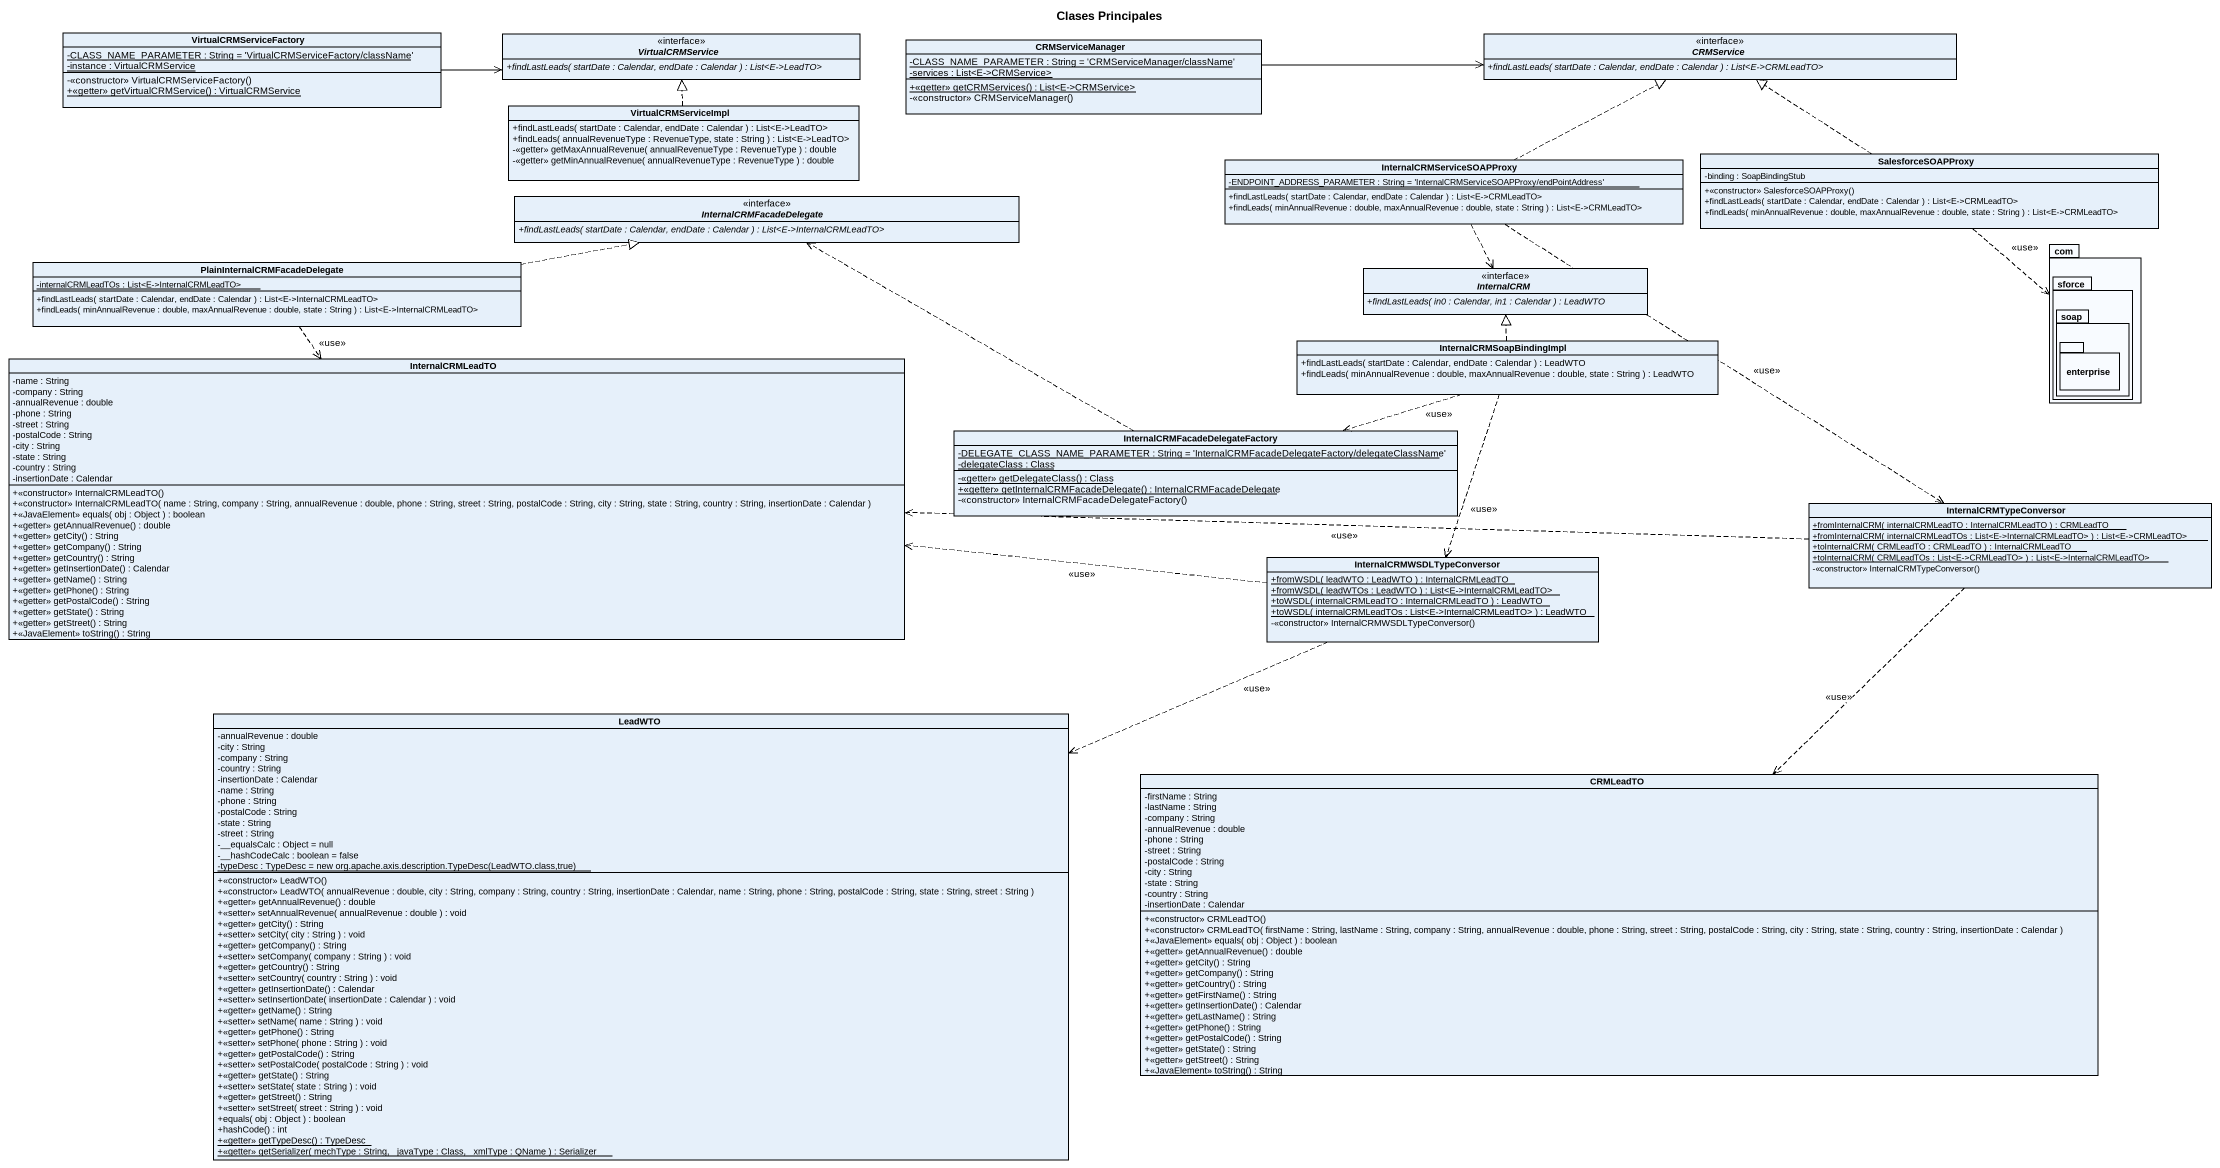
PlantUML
@startuml
title Clases Principales
hide circle
hide empty members
skinparam classAttributeIconSize 0
class VirtualCRMServiceFactory {
  {static} -CLASS_NAME_PARAMETER : String = 'VirtualCRMServiceFactory/className'
  {static} -instance : VirtualCRMService
  -<<constructor>> VirtualCRMServiceFactory()
  {static} +<<getter>> getVirtualCRMService() : VirtualCRMService
}
interface VirtualCRMService {
  {abstract} +findLastLeads( startDate : Calendar, endDate : Calendar ) : List<E->LeadTO>
}
class CRMServiceManager {
  {static} -CLASS_NAME_PARAMETER : String = 'CRMServiceManager/className'
  {static} -services : List<E->CRMService>
  {static} +<<getter>> getCRMServices() : List<E->CRMService>
  -<<constructor>> CRMServiceManager()
}
interface CRMService {
  {abstract} +findLastLeads( startDate : Calendar, endDate : Calendar ) : List<E->CRMLeadTO>
}
class VirtualCRMServiceImpl {
  +findLastLeads( startDate : Calendar, endDate : Calendar ) : List<E->LeadTO>
  +findLeads( annualRevenueType : RevenueType, state : String ) : List<E->LeadTO>
  -<<getter>> getMaxAnnualRevenue( annualRevenueType : RevenueType ) : double
  -<<getter>> getMinAnnualRevenue( annualRevenueType : RevenueType ) : double
}
class InternalCRMServiceSOAPProxy {
  {static} -ENDPOINT_ADDRESS_PARAMETER : String = 'InternalCRMServiceSOAPProxy/endPointAddress'
  +findLastLeads( startDate : Calendar, endDate : Calendar ) : List<E->CRMLeadTO>
  +findLeads( minAnnualRevenue : double, maxAnnualRevenue : double, state : String ) : List<E->CRMLeadTO>
}
class SalesforceSOAPProxy {
  -binding : SoapBindingStub
  +<<constructor>> SalesforceSOAPProxy()
  +findLastLeads( startDate : Calendar, endDate : Calendar ) : List<E->CRMLeadTO>
  +findLeads( minAnnualRevenue : double, maxAnnualRevenue : double, state : String ) : List<E->CRMLeadTO>
}
interface InternalCRMFacadeDelegate {
  {abstract} +findLastLeads( startDate : Calendar, endDate : Calendar ) : List<E->InternalCRMLeadTO>
}
package com {
  package sforce {
    package soap {
      package enterprise {
      }
    }
  }
}
class "PlainInternalCRMFacadeDelegate" as PlainInternalCRMFacadeDelega {
  {static} -internalCRMLeadTOs : List<E->InternalCRMLeadTO>
  +findLastLeads( startDate : Calendar, endDate : Calendar ) : List<E->InternalCRMLeadTO>
  +findLeads( minAnnualRevenue : double, maxAnnualRevenue : double, state : String ) : List<E->InternalCRMLeadTO>
}
interface InternalCRM {
  {abstract} +findLastLeads( in0 : Calendar, in1 : Calendar ) : LeadWTO
}
class InternalCRMLeadTO {
  -name : String
  -company : String
  -annualRevenue : double
  -phone : String
  -street : String
  -postalCode : String
  -city : String
  -state : String
  -country : String
  -insertionDate : Calendar
  +<<constructor>> InternalCRMLeadTO()
  +<<constructor>> InternalCRMLeadTO( name : String, company : String, annualRevenue : double, phone : String, street : String, postalCode : String, city : String, state : String, country : String, insertionDate : Calendar )
  +<<JavaElement>> equals( obj : Object ) : boolean
  +<<getter>> getAnnualRevenue() : double
  +<<getter>> getCity() : String
  +<<getter>> getCompany() : String
  +<<getter>> getCountry() : String
  +<<getter>> getInsertionDate() : Calendar
  +<<getter>> getName() : String
  +<<getter>> getPhone() : String
  +<<getter>> getPostalCode() : String
  +<<getter>> getState() : String
  +<<getter>> getStreet() : String
  +<<JavaElement>> toString() : String
}
class InternalCRMSoapBindingImpl {
  +findLastLeads( startDate : Calendar, endDate : Calendar ) : LeadWTO
  +findLeads( minAnnualRevenue : double, maxAnnualRevenue : double, state : String ) : LeadWTO
}
class "InternalCRMFacadeDelegateFactory" as InternalCRMFacadeDelegateFac {
  {static} -DELEGATE_CLASS_NAME_PARAMETER : String = 'InternalCRMFacadeDelegateFactory/delegateClassName'
  {static} -delegateClass : Class
  {static} -<<getter>> getDelegateClass() : Class
  {static} +<<getter>> getInternalCRMFacadeDelegate() : InternalCRMFacadeDelegate
  -<<constructor>> InternalCRMFacadeDelegateFactory()
}
class InternalCRMTypeConversor {
  {static} +fromInternalCRM( internalCRMLeadTO : InternalCRMLeadTO ) : CRMLeadTO
  {static} +fromInternalCRM( internalCRMLeadTOs : List<E->InternalCRMLeadTO> ) : List<E->CRMLeadTO>
  {static} +toInternalCRM( CRMLeadTO : CRMLeadTO ) : InternalCRMLeadTO
  {static} +toInternalCRM( CRMLeadTOs : List<E->CRMLeadTO> ) : List<E->InternalCRMLeadTO>
  -<<constructor>> InternalCRMTypeConversor()
}
class InternalCRMWSDLTypeConversor {
  {static} +fromWSDL( leadWTO : LeadWTO ) : InternalCRMLeadTO
  {static} +fromWSDL( leadWTOs : LeadWTO ) : List<E->InternalCRMLeadTO>
  {static} +toWSDL( internalCRMLeadTO : InternalCRMLeadTO ) : LeadWTO
  {static} +toWSDL( internalCRMLeadTOs : List<E->InternalCRMLeadTO> ) : LeadWTO
  -<<constructor>> InternalCRMWSDLTypeConversor()
}
class LeadWTO {
  -annualRevenue : double
  -city : String
  -company : String
  -country : String
  -insertionDate : Calendar
  -name : String
  -phone : String
  -postalCode : String
  -state : String
  -street : String
  -__equalsCalc : Object = null
  -__hashCodeCalc : boolean = false
  {static} {field} -typeDesc : TypeDesc = new org.apache.axis.description.TypeDesc(LeadWTO.class,true)
  +<<constructor>> LeadWTO()
  +<<constructor>> LeadWTO( annualRevenue : double, city : String, company : String, country : String, insertionDate : Calendar, name : String, phone : String, postalCode : String, state : String, street : String )
  +<<getter>> getAnnualRevenue() : double
  +<<setter>> setAnnualRevenue( annualRevenue : double ) : void
  +<<getter>> getCity() : String
  +<<setter>> setCity( city : String ) : void
  +<<getter>> getCompany() : String
  +<<setter>> setCompany( company : String ) : void
  +<<getter>> getCountry() : String
  +<<setter>> setCountry( country : String ) : void
  +<<getter>> getInsertionDate() : Calendar
  +<<setter>> setInsertionDate( insertionDate : Calendar ) : void
  +<<getter>> getName() : String
  +<<setter>> setName( name : String ) : void
  +<<getter>> getPhone() : String
  +<<setter>> setPhone( phone : String ) : void
  +<<getter>> getPostalCode() : String
  +<<setter>> setPostalCode( postalCode : String ) : void
  +<<getter>> getState() : String
  +<<setter>> setState( state : String ) : void
  +<<getter>> getStreet() : String
  +<<setter>> setStreet( street : String ) : void
  +equals( obj : Object ) : boolean
  +hashCode() : int
  {static} +<<getter>> getTypeDesc() : TypeDesc
  {static} +<<getter>> getSerializer( mechType : String, _javaType : Class, _xmlType : QName ) : Serializer
}
class CRMLeadTO {
  -firstName : String
  -lastName : String
  -company : String
  -annualRevenue : double
  -phone : String
  -street : String
  -postalCode : String
  -city : String
  -state : String
  -country : String
  -insertionDate : Calendar
  +<<constructor>> CRMLeadTO()
  +<<constructor>> CRMLeadTO( firstName : String, lastName : String, company : String, annualRevenue : double, phone : String, street : String, postalCode : String, city : String, state : String, country : String, insertionDate : Calendar )
  +<<JavaElement>> equals( obj : Object ) : boolean
  +<<getter>> getAnnualRevenue() : double
  +<<getter>> getCity() : String
  +<<getter>> getCompany() : String
  +<<getter>> getCountry() : String
  +<<getter>> getFirstName() : String
  +<<getter>> getInsertionDate() : Calendar
  +<<getter>> getLastName() : String
  +<<getter>> getPhone() : String
  +<<getter>> getPostalCode() : String
  +<<getter>> getState() : String
  +<<getter>> getStreet() : String
  +<<JavaElement>> toString() : String
}
VirtualCRMServiceFactory -right-> VirtualCRMService
CRMServiceManager -right-> CRMService
VirtualCRMServiceImpl .up.|> VirtualCRMService
InternalCRMServiceSOAPProxy .right.|> CRMService
InternalCRMServiceSOAPProxy ..> InternalCRM
InternalCRMServiceSOAPProxy ..> InternalCRMTypeConversor : <<use>>
SalesforceSOAPProxy .up.|> CRMService
SalesforceSOAPProxy ..> com : <<use>>
PlainInternalCRMFacadeDelega .right.|> InternalCRMFacadeDelegate
PlainInternalCRMFacadeDelega ..> InternalCRMLeadTO : <<use>>
InternalCRMSoapBindingImpl .up.|> InternalCRM
InternalCRMSoapBindingImpl .left.> InternalCRMFacadeDelegateFac : <<use>>
InternalCRMSoapBindingImpl ..> InternalCRMWSDLTypeConversor : <<use>>
InternalCRMFacadeDelegateFac .left.> InternalCRMFacadeDelegate
InternalCRMTypeConversor .left.> InternalCRMLeadTO : <<use>>
InternalCRMTypeConversor ..> CRMLeadTO : <<use>>
InternalCRMWSDLTypeConversor .left.> InternalCRMLeadTO : <<use>>
InternalCRMWSDLTypeConversor .left.> LeadWTO : <<use>>
@enduml
